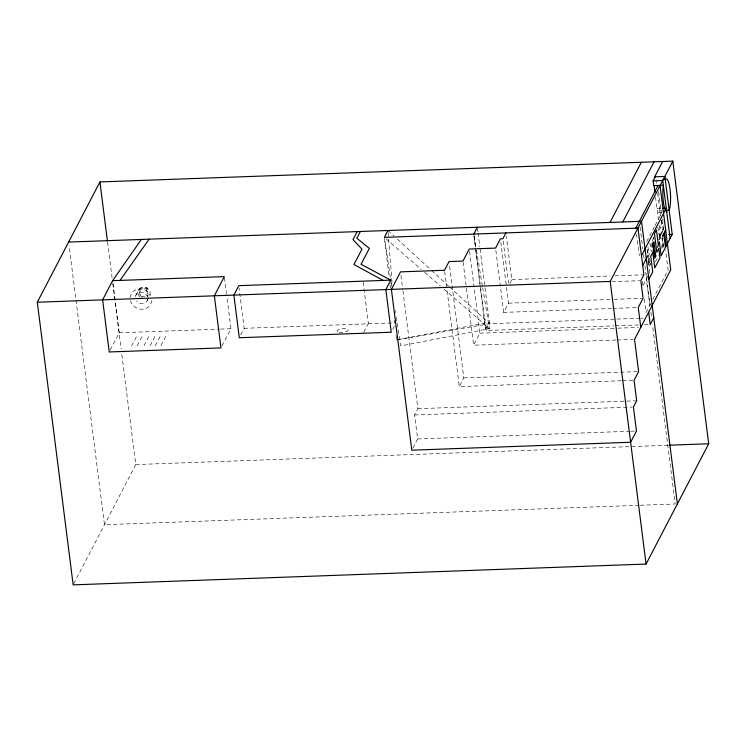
<?xml version="1.0" encoding="UTF-8"?>
<svg xmlns="http://www.w3.org/2000/svg" width="746" height="746" viewBox="0 0 746 746"><rect width="100%" height="100%" fill="white"/><g stroke="black" fill="none" stroke-linecap="round" stroke-linejoin="round"><path stroke-width="0.56" stroke-dasharray="3.73 2.8" d="M642.716 285.056L642.716 280.515M644.982 265.837L650.018 305.506L646.269 279.368L646.269 273.642M648.087 264.42L648.087 258.685M649.598 272.971L649.663 265.287M662.448 236.575L662.187 248.782L663.604 246.068L663.753 243.821M661.786 248.567L662.532 237.219M663.492 246.283L663.716 242.879M649.682 263.086L649.971 260.941M652.433 241.331L653.599 236.976M135.837 295.248L138.411 290.306M147.055 287.881L146.58 288.805L139.232 289.066A6.266 5.67 27.5 0 0 140.267 297.262L139.232 289.066L139.707 288.152L147.055 287.881L148.1 296.078L140.752 296.349L140.267 297.262L142.374 297.188M110.287 349.939L119.229 332.772L112.907 282.939M147.139 300.666L148.678 297.691M131.585 346.004L136.863 335.859M137.152 345.855L142.458 335.663M143.997 345.65L149.321 335.411M150.086 345.64L155.532 335.187M155.299 345.724L161.136 334.506M160.996 345.519L167.02 333.956M73.695 583.838L135.791 464.562L121.738 353.818M222.01 345.883L230.943 328.716L226.635 294.745M240.762 334.917L244.194 328.315L239.074 287.975M363.731 332.306L368.142 323.82M392.722 329.396L394.69 325.629M412.864 448.15L417.648 438.956L414.608 414.962L417.872 408.687L402.84 290.269M616.019 340.027L473.654 345.202L479.911 333.182L474.204 288.236M509.816 283.489L511.849 279.582L506.366 236.323M395.995 335.327L396.536 339.934L489.497 322.207L489.581 323.699L486.028 330.525L614.117 325.871M621.353 380.73L459.284 386.615L463.816 377.914L449.493 265.026M611.589 308.48L503.718 312.397L508.52 303.156L500.799 242.301M646.689 241.648L648.927 237.349M649.719 235.82L654.624 226.411M655.147 225.404L658.298 219.352M658.765 218.457L660.937 214.279L661.805 217.655M643.22 285.224L648.087 275.88M655.398 261.827L658.559 255.747M650.643 303.491L646.036 312.35L644.302 298.698M652.759 299.426L668.108 269.94L665.656 250.609M475.538 247.849L486.028 330.525L485.338 329.051L489.497 322.207M482.662 287.63L489.46 328.641L485.338 329.051L489.581 323.699L479.967 247.914M396.536 339.934L489.581 323.699L615.711 319.12M656.984 208.526L661.618 208.358M662.196 210.447L659.884 210.531L658.485 212.88L657.534 212.824L662.159 212.657M660.835 238.851L663.147 238.767M511.849 279.582L610.293 276.011M614.928 275.843L642.716 274.836M611.888 281.699L639.686 280.692M508.52 303.156L612.923 299.37M614.079 299.323L641.924 298.316M612.755 308.434L637.112 307.548M119.229 332.772L219.305 329.145M220.471 329.098L230.943 328.716M244.194 328.315L395.007 322.841M616.867 319.074L640.012 318.234M641.168 318.197L643.481 318.113M615.273 325.825L638.567 324.986M644.385 324.771L649.048 324.603M479.911 333.182L616.485 328.231M617.641 328.184L638.473 327.429M617.175 339.99L633.382 339.402M463.816 377.914L637.466 371.601M622.509 380.693L632.934 380.311M417.872 408.687L635.527 400.788M414.608 414.962L632.254 407.064M417.648 438.956L629.484 431.263M630.65 431.225L636.469 431.011M135.791 464.562L669.106 445.203M639.108 505.303L104.477 524.708L69.052 245.546M640.264 505.256L675.214 503.988L652.461 324.706M386.13 238.888L421.154 269.315M424.66 272.355L440.42 286.044M443.926 289.084L489.46 328.641L400.602 345.93L397.18 323.074M387.957 230.495L393.935 235.978M397.348 239.112L430.656 269.651M431.505 270.434L448.588 286.1M449.446 286.884L489.581 323.699M657.692 227.129L659.585 233.423M661.338 220.182L663.931 230.216M659.734 224.928L661.17 230.514M662.094 218.774L663.828 225.525M661.31 220.275L663.912 230.402M647.071 249.099L648.927 256.988M649.188 258.116L649.98 261.492M647.77 255.943L649.356 262.704M648.19 259.412L648.983 262.797M648.087 262.872L648.619 265.128M647.966 247.28L649.738 255.16M647.276 250.218L648.293 254.722M653.16 236.948L653.627 239.14M474.167 236.351L476.228 248.922M476.433 250.022L482.466 286.501M651.016 243.672L652.302 251.514M649.85 242.954L651.323 251.915M390.354 277.363L384.544 238.506L389.02 276.552M391.212 283.07L391.715 286.501M395.305 310.504L395.65 312.788M396.331 317.358L397.012 321.927M658.597 191.545L661.376 213.44M655.986 179.786L656.415 183.199M657.72 193.447L660.471 215.146M661.198 220.919L662.373 230.15M655.529 197.075L658.392 219.613M659.259 226.402L660.117 233.2M640.077 227.129L642.856 249.024M643.565 254.628L644.274 260.233M650.876 312.22L651.584 317.815M636.524 233.955L639.303 255.85M503.168 241.042L508.511 283.163M495.848 250.386L503.718 312.397M477.487 228.397L477.925 231.838M478.074 232.985L479.818 246.767M473.794 234.076L475.389 246.702M469.523 251.355L474.055 287.079M463.117 262.21L473.654 345.202M444.672 271.423L459.284 386.615M400.947 275.321L402.7 289.112M390.745 280.151L391.482 285.914M363.162 282.314L368.431 323.811M224.481 277.754L226.486 293.607M146.58 288.805L147.615 297.001M139.707 288.152L140.752 296.349M107.536 241.928L112.077 277.689M112.805 283.452L121.15 349.203M474.064 236.361L475.603 248.95M475.743 250.096L485.338 329.051M389.981 284.618L390.391 288.077M394.214 320.342L394.494 322.645M388.134 232.799L392.2 284.636M151.634 300.535A10.976 9.931 27.5 0 1 141.665 309.264A10.976 9.931 27.5 0 1 130.354 300.33M130.149 297.682A10.976 9.931 27.5 0 1 138.719 289.019A10.976 9.931 27.5 0 1 150.506 295.313M147.568 299.239A6.266 5.67 27.5 0 1 143.018 303.678A6.266 5.67 27.5 0 1 136.574 301.048M135.408 296.666A6.266 5.67 27.5 0 1 140.752 292.162A6.266 5.67 27.5 0 1 147.186 296.246M139.232 289.066A6.266 5.67 27.5 0 1 147.857 288.758A6.266 5.67 27.5 0 1 148.892 296.955M339.141 332.362A5.567 2.005 -7.2 0 0 348.205 330.245A5.567 2.005 -7.2 0 0 341.034 328.716A5.567 2.005 -7.2 0 0 339.141 332.362"/><path stroke-width="1.12" d="M657.562 247.252L659.408 242.012L661.143 255.719L672.221 234.43L664.863 176.448L654.69 176.821L662.662 161.509M37.3 302.233L99.927 181.94L672.836 161.136L708.7 443.767L646.073 564.06L73.164 584.864L37.3 302.233L610.209 281.438L672.836 161.136M112.618 280.683L102.631 299.864L109.242 351.963L220.956 347.906L214.344 295.808L224.332 276.626L112.618 280.683L141.33 239.447M357.166 231.614L353.017 239.578L361.95 249.164L353.94 264.532L383.174 280.431M360.365 231.493L356.849 238.244L369.345 248.371L361.064 264.28L390.745 280.151L385.841 289.579L391.249 332.231L239.289 337.742L233.88 295.099L238.785 285.671L390.745 280.151M387.957 230.495L384.376 237.368L473.766 234.123L477.347 227.25M505.928 232.911L502.879 238.767L500.361 238.851L495.549 248.092L469.225 249.043L462.977 261.063L449.055 261.566L444.523 270.276L400.509 271.87L391.398 289.383L411.801 450.192L630.622 442.247L636.469 431.011L633.419 407.018L636.692 400.742L634.091 380.274L638.623 371.564L634.538 339.355L670.729 269.838L660.042 185.698L657.869 185.782L635.788 228.192M610.023 222.429L641.336 162.283M622.779 221.972L654.083 161.817M666.793 212.489L664.807 209.048A16.934 3.833 87.9 0 1 663.343 185.278L653.72 185.633L653.114 180.877L655.24 176.802M641.476 255.766L666.243 208.19M652.918 243.755L653.953 241.769L655.781 256.204L654.755 258.191L652.75 242.926M642.726 265.567L648.087 255.253M659.361 237.163L662.56 231.027M659.147 239.708L660.434 237.237M664.49 232.649L665.712 230.309L662.607 236.09L664.5 232.454L666.215 245.966M649.887 264.961L650.512 263.748M648.88 279.274L652.722 271.898L650.736 256.26L652.787 252.316L654.774 267.954L659.986 257.939L658.793 248.483L656.816 252.269L654.466 233.703L656.433 229.927L658.252 244.231M653.757 317.74L650.204 324.557L648.647 312.257M120.013 280.412L149.125 239.168M662.933 179.534L665.684 178.937A16.934 3.833 87.9 0 1 670.057 189.447A16.934 3.833 87.9 0 1 669.479 209.281L669.143 210.195L665.674 210.316M653.114 180.877L662.737 180.532L670.095 238.515M662.774 208.311L665.087 208.227M68.613 242.086L641.523 221.292L677.387 503.914M473.794 234.076L637.97 228.117L643.891 274.789L640.842 280.645L643.08 298.269L638.268 307.511L640.786 327.345M668.752 234.561L672.221 234.43M654.438 256.251L655.781 256.204M669.106 445.203L708.7 443.767M658.83 233.657L660.219 235.522M652.377 243.485L654.876 255.244M663.753 233.89L665.469 247.411M654.083 185.614L654.951 192.487M610.209 281.438L646.073 564.06M99.927 181.94L107.387 240.771"/></g></svg>
